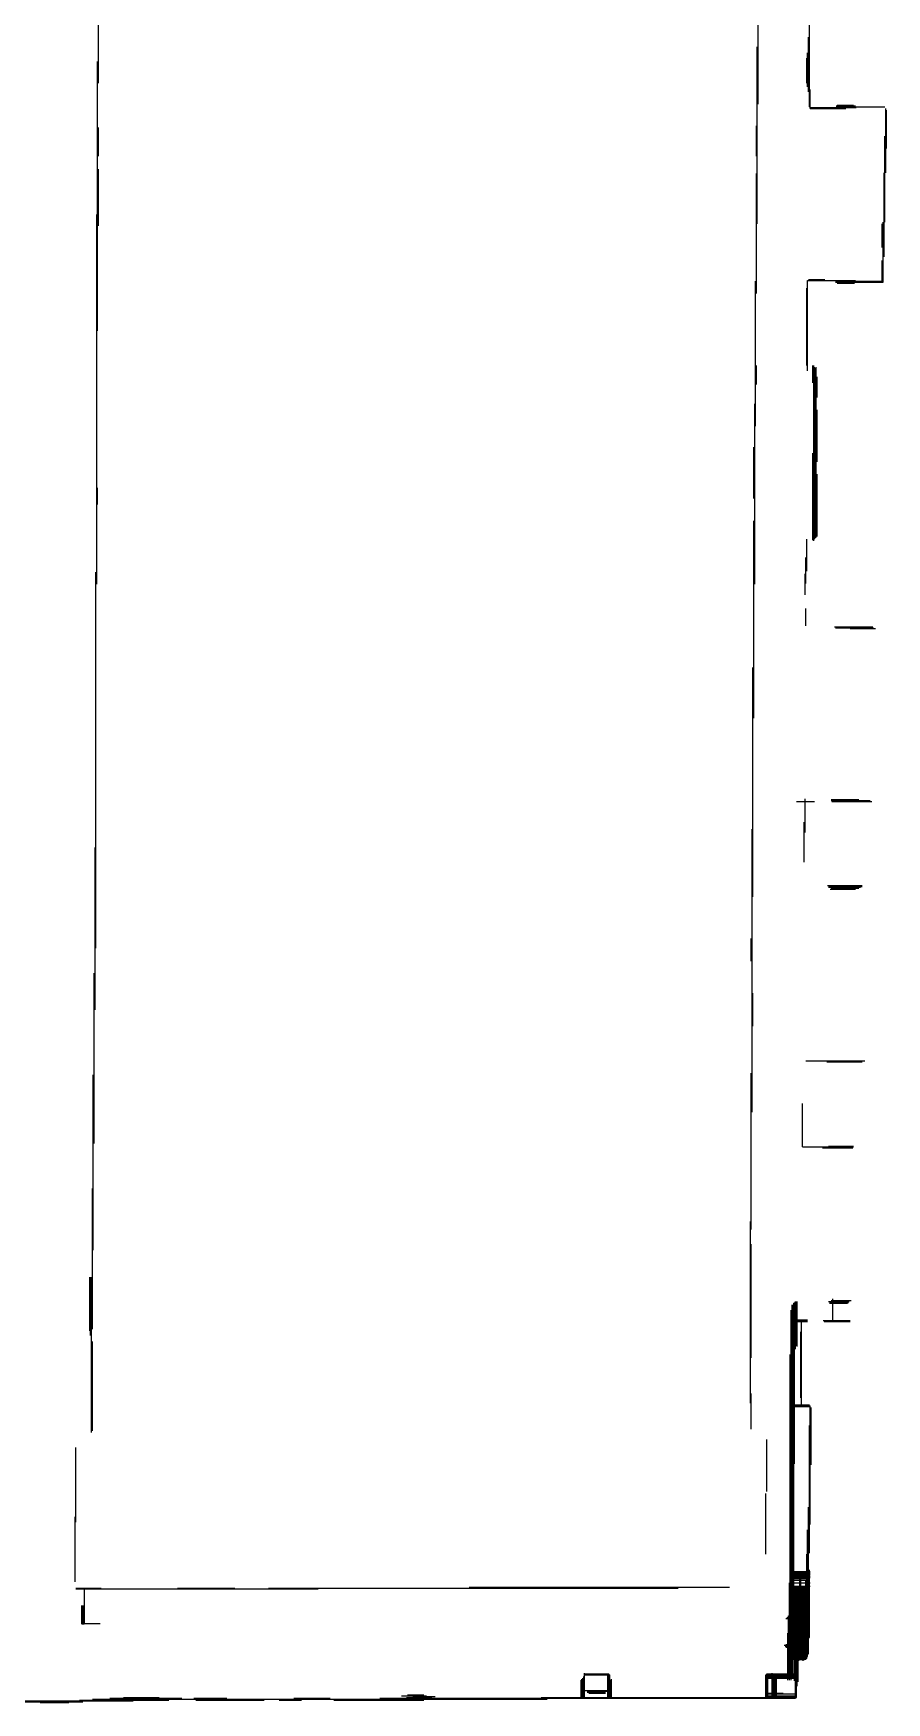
# Model space of a CAD drawing. Extents: x -18.2 to 24.4, y -13.4 to 16.4.
# Drawn here: x 14.53 to 24.36, y -13.29 to 5.94 of the extents above; entities that cross this region are included whole.
import ezdxf

# ---------------------------------------------------------------- set-up
doc = ezdxf.new("R2010")
doc.units = 0
doc.layers.add('1-0_REZ', color=7, linetype='CONTINUOUS')

msp = doc.modelspace()

# ---------------------------------------------------------------- linework, layer by layer
at = {"layer": '1-0_REZ'}
for p, q in [((15.28, 5.36), (15.28, 7.44)), ((22.88, 5.12), (22.88, 6.95)), ((23.47, 5.09), (23.47, 6.07)), ((22.87, 3.74), (22.87, 5.78)), ((23.46, 5.26), (23.46, 5.89)), ((15.27, 2.51), (15.27, 5.61)), ((23.44, 5.36), (23.44, 5.65)), ((23.45, 5.32), (23.45, 5.71)), ((23.48, 5.07), (23.48, 5.29)), ((23.48, 5.08), (24.01, 5.08)), ((23.48, 5.07), (23.89, 5.07)), ((23.78, 5.1), (24, 5.1)), ((23.78, 5.09), (24.34, 5.09)), ((23.79, 5.11), (23.98, 5.11)), ((24.35, 4.33), (24.35, 5.07)), ((24.36, 4.61), (24.36, 5.05)), ((15.28, 4.52), (15.28, 4.85)), ((22.86, 4.52), (22.86, 4.87)), ((24.34, 3.76), (24.34, 4.75)), ((15.28, 3.72), (15.28, 4.37)), ((22.86, 2.94), (22.86, 4.32)), ((24.33, 3.36), (24.33, 4.33)), ((15.26, -0.41), (15.26, 3.85)), ((24.31, 3.47), (24.31, 3.74)), ((24.32, 3.07), (24.32, 3.76)), ((24.31, 3.07), (24.31, 3.32)), ((22.85, 1.41), (22.85, 3.08)), ((23.45, 3.09), (24, 3.09)), ((23.45, 2.05), (23.45, 3.09)), ((23.46, 3.1), (23.65, 3.1)), ((23.77, 3.08), (24.32, 3.08)), ((23.44, 2.11), (23.44, 3)), ((23.77, 3.07), (24.32, 3.07)), ((23.79, 3.06), (23.99, 3.06)), ((22.86, 1.89), (22.86, 2.11)), ((23.51, 1.91), (23.51, 2.11)), ((23.52, 0.09), (23.52, 2.11)), ((23.53, 0.11), (23.53, 2.09)), ((23.54, 0.12), (23.54, 2.08)), ((23.55, 0.13), (23.55, 2.09)), ((23.56, 1.74), (23.56, 1.98)), ((22.84, -0.41), (22.84, 1.67)), ((23.56, 1), (23.56, 1.6)), ((22.83, 0.58), (22.83, 1.17)), ((23.51, 0.1), (23.51, 1.1)), ((23.56, 0.14), (23.56, 0.86)), ((15.27, 0.51), (15.27, 0.7)), ((22.83, -1.95), (22.83, 0.32)), ((23.44, -0.26), (23.44, 0.11)), ((23.43, -0.4), (23.43, -0.1)), ((15.25, -4.6), (15.25, -0.27)), ((23.42, -0.53), (23.42, -0.29)), ((23.43, -0.89), (23.43, -0.69)), ((23.76, -0.9), (24.2, -0.9)), ((23.77, -0.91), (24.21, -0.91)), ((23.94, -0.92), (24.23, -0.92)), ((22.82, -4.01), (22.82, -1.37)), ((23.42, -3.27), (23.42, -2.88)), ((23.32, -2.91), (23.53, -2.91)), ((23.72, -2.89), (24.04, -2.89)), ((23.72, -2.9), (24.17, -2.9)), ((23.73, -2.91), (24.19, -2.91)), ((22.81, -6.49), (22.81, -3.23)), ((23.41, -3.61), (23.41, -3.15)), ((15.24, -5.31), (15.24, -3.44)), ((23.68, -3.88), (24.08, -3.88)), ((23.69, -3.89), (24.08, -3.89)), ((23.69, -3.9), (24.06, -3.9)), ((23.71, -3.92), (24, -3.92)), ((23.72, -3.91), (24.04, -3.91)), ((22.8, -4.75), (22.8, -4.49)), ((15.23, -6.85), (15.23, -4.89)), ((22.82, -5.5), (22.82, -5.12)), ((23.43, -5.9), (24.11, -5.9)), ((23.67, -5.91), (24.08, -5.91)), ((15.22, -8.08), (15.22, -6.06)), ((22.8, -7.84), (22.8, -6.04)), ((23.39, -6.89), (23.39, -6.39)), ((23.39, -6.89), (23.98, -6.89)), ((23.62, -6.9), (23.97, -6.9)), ((23.69, -6.88), (23.98, -6.88)), ((15.21, -8.99), (15.21, -7.37)), ((22.79, -9.84), (22.79, -7.75)), ((22.8, -9.32), (22.8, -8.01)), ((15.18, -9.01), (15.18, -8.39)), ((15.19, -9.06), (15.19, -8.39)), ((15.2, -10.18), (15.2, -8.39)), ((23.74, -8.89), (23.74, -8.64)), ((23.26, -13.03), (23.26, -8.77)), ((23.27, -12.96), (23.27, -8.71)), ((23.28, -12.96), (23.28, -8.71)), ((23.29, -11.96), (23.29, -8.69)), ((23.3, -10.54), (23.3, -8.68)), ((23.31, -9.22), (23.31, -8.67)), ((23.32, -9.18), (23.32, -8.67)), ((23.33, -9.19), (23.33, -8.67)), ((23.69, -8.67), (23.93, -8.67)), ((23.7, -8.68), (23.92, -8.68)), ((23.7, -8.69), (23.91, -8.69)), ((23.72, -8.66), (23.95, -8.66)), ((23.26, -8.88), (23.45, -8.88)), ((23.26, -8.89), (23.45, -8.89)), ((23.26, -8.9), (23.45, -8.9)), ((23.37, -9.78), (23.37, -9.02)), ((23.38, -9.87), (23.38, -8.89)), ((23.63, -8.89), (23.94, -8.89)), ((23.64, -8.9), (23.94, -8.9)), ((15.21, -10.16), (15.21, -9.13)), ((23.25, -12.97), (23.25, -9.28)), ((22.8, -10.14), (22.8, -9.73)), ((23.25, -9.88), (23.48, -9.88)), ((23.26, -9.86), (23.47, -9.86)), ((23.26, -9.87), (23.48, -9.87)), ((23.48, -11.24), (23.48, -9.87)), ((23.49, -10.55), (23.49, -9.89)), ((23.47, -11.57), (23.47, -10.1)), ((15.02, -11.21), (15.02, -10.35)), ((22.98, -10.86), (22.98, -10.26)), ((22.97, -11.58), (22.97, -10.88)), ((15.01, -11.9), (15.01, -11.15)), ((23.46, -12.73), (23.46, -11.04)), ((23.45, -12.76), (23.45, -11.3)), ((23.44, -12.78), (23.44, -11.58)), ((23.24, -11.91), (23.48, -11.91)), ((23.24, -13.03), (23.24, -11.91)), ((23.25, -11.78), (23.48, -11.78)), ((23.25, -11.8), (23.48, -11.8)), ((23.25, -11.83), (23.48, -11.83)), ((23.25, -11.86), (23.47, -11.86)), ((23.25, -11.88), (23.47, -11.88)), ((23.26, -11.79), (23.48, -11.79)), ((23.26, -11.81), (23.48, -11.81)), ((23.26, -11.82), (23.47, -11.82)), ((23.26, -11.84), (23.48, -11.84)), ((23.26, -11.85), (23.48, -11.85)), ((23.36, -12.33), (23.36, -11.84)), ((23.37, -12.4), (23.37, -11.84)), ((23.43, -12.79), (23.43, -11.88)), ((23.47, -12.54), (23.47, -11.76)), ((15.02, -11.97), (15.31, -11.97)), ((15.02, -11.98), (17.81, -11.98)), ((15.12, -12.38), (15.12, -11.97)), ((16.19, -11.97), (16.85, -11.97)), ((17.24, -11.97), (21.96, -11.97)), ((19.55, -11.96), (22.55, -11.96)), ((23.24, -11.97), (23.47, -11.97)), ((23.24, -11.99), (23.47, -11.99)), ((23.24, -12.02), (23.47, -12.02)), ((23.24, -12.03), (23.47, -12.03)), ((23.24, -12.05), (23.47, -12.05)), ((23.25, -11.95), (23.48, -11.95)), ((23.25, -11.96), (23.47, -11.96)), ((23.25, -12.04), (23.47, -12.04)), ((23.25, -12.06), (23.47, -12.06)), ((23.25, -12.07), (23.47, -12.07)), ((23.25, -12.08), (23.47, -12.08)), ((23.25, -12.09), (23.47, -12.09)), ((23.25, -12.1), (23.47, -12.1)), ((23.25, -12.11), (23.47, -12.11)), ((23.26, -11.98), (23.47, -11.98)), ((23.26, -12), (23.47, -12)), ((23.26, -12.01), (23.47, -12.01)), ((23.35, -12.34), (23.35, -12.07)), ((23.4, -12.81), (23.4, -12.06)), ((23.41, -12.8), (23.41, -11.95)), ((23.42, -12.79), (23.42, -12)), ((15.09, -12.38), (15.09, -12.17)), ((15.1, -12.39), (15.1, -12.17)), ((15.11, -12.39), (15.11, -12.17)), ((23.22, -12.3), (23.44, -12.3)), ((23.23, -12.29), (23.44, -12.29)), ((23.23, -12.99), (23.23, -12.29)), ((23.24, -12.12), (23.47, -12.12)), ((23.24, -12.14), (23.47, -12.14)), ((23.24, -12.17), (23.47, -12.17)), ((23.24, -12.19), (23.47, -12.19)), ((23.24, -12.2), (23.47, -12.2)), ((23.24, -12.21), (23.47, -12.21)), ((23.24, -12.24), (23.47, -12.24)), ((23.24, -12.26), (23.46, -12.26)), ((23.24, -12.27), (23.46, -12.27)), ((23.24, -12.28), (23.46, -12.28)), ((23.25, -12.13), (23.47, -12.13)), ((23.25, -12.15), (23.47, -12.15)), ((23.25, -12.18), (23.47, -12.18)), ((23.25, -12.22), (23.47, -12.22)), ((23.25, -12.25), (23.46, -12.25)), ((23.26, -12.16), (23.47, -12.16)), ((23.26, -12.23), (23.47, -12.23)), ((23.29, -12.7), (23.29, -12.24)), ((23.38, -12.8), (23.38, -12.13)), ((23.39, -12.8), (23.39, -12.12)), ((15.08, -12.38), (15.3, -12.38)), ((23.2, -12.32), (23.44, -12.32)), ((23.21, -12.31), (23.44, -12.31)), ((23.22, -12.49), (23.47, -12.49)), ((23.22, -13.03), (23.22, -12.49)), ((23.23, -12.35), (23.47, -12.35)), ((23.23, -12.37), (23.47, -12.37)), ((23.23, -12.38), (23.47, -12.38)), ((23.23, -12.39), (23.46, -12.39)), ((23.23, -12.41), (23.47, -12.41)), ((23.23, -12.42), (23.47, -12.42)), ((23.23, -12.43), (23.47, -12.43)), ((23.23, -12.45), (23.47, -12.45)), ((23.23, -12.46), (23.47, -12.46)), ((23.23, -12.47), (23.47, -12.47)), ((23.23, -12.48), (23.47, -12.48)), ((23.24, -12.33), (23.44, -12.33)), ((23.24, -12.34), (23.47, -12.34)), ((23.24, -12.36), (23.47, -12.36)), ((23.24, -12.4), (23.46, -12.4)), ((23.24, -12.44), (23.47, -12.44)), ((23.3, -13.04), (23.3, -12.31)), ((23.18, -12.63), (23.45, -12.63)), ((23.19, -12.64), (23.45, -12.64)), ((23.2, -12.62), (23.45, -12.62)), ((23.2, -12.65), (23.46, -12.65)), ((23.22, -12.52), (23.47, -12.52)), ((23.22, -12.68), (23.46, -12.68)), ((23.23, -12.5), (23.47, -12.5)), ((23.23, -12.51), (23.47, -12.51)), ((23.23, -12.53), (23.47, -12.53)), ((23.23, -12.54), (23.47, -12.54)), ((23.23, -12.55), (23.46, -12.55)), ((23.23, -12.56), (23.46, -12.56)), ((23.23, -12.57), (23.46, -12.57)), ((23.23, -12.58), (23.46, -12.58)), ((23.23, -12.59), (23.46, -12.59)), ((23.23, -12.6), (23.46, -12.6)), ((23.23, -12.61), (23.46, -12.61)), ((23.23, -12.66), (23.46, -12.66)), ((23.23, -12.67), (23.46, -12.67)), ((23.31, -13.24), (23.31, -12.51)), ((23.32, -13.23), (23.32, -12.56)), ((23.33, -13.1), (23.33, -12.62)), ((23.34, -13.05), (23.34, -12.6)), ((23.35, -12.81), (23.35, -12.62)), ((23.36, -12.8), (23.36, -12.55)), ((23.37, -12.8), (23.37, -12.54)), ((23.22, -12.71), (23.46, -12.71)), ((23.22, -12.74), (23.45, -12.74)), ((23.22, -12.79), (23.43, -12.79)), ((23.23, -12.69), (23.45, -12.69)), ((23.23, -12.7), (23.45, -12.7)), ((23.23, -12.72), (23.45, -12.72)), ((23.23, -12.73), (23.46, -12.73)), ((23.23, -12.75), (23.45, -12.75)), ((23.23, -12.76), (23.45, -12.76)), ((23.23, -12.77), (23.44, -12.77)), ((23.23, -12.78), (23.44, -12.78)), ((20.84, -13.24), (20.84, -13.03)), ((20.85, -13.24), (20.85, -13.02)), ((20.86, -13.24), (20.86, -13.01)), ((20.87, -13.24), (20.87, -12.99)), ((20.88, -13.24), (20.88, -12.95)), ((20.88, -12.96), (21.16, -12.96)), ((20.88, -12.97), (21.17, -12.97)), ((21.15, -13.24), (21.15, -12.96)), ((21.16, -13.24), (21.16, -12.96)), ((21.17, -13.24), (21.17, -12.97)), ((21.18, -13.24), (21.18, -13.03)), ((21.19, -13.24), (21.19, -13.02)), ((22.97, -12.97), (23.33, -12.97)), ((22.97, -13.23), (22.97, -12.97)), ((22.97, -12.98), (23.33, -12.98)), ((22.97, -12.99), (23.33, -12.99)), ((22.97, -13), (23.33, -13)), ((22.97, -13.01), (23.33, -13.01)), ((22.98, -12.96), (23.34, -12.96)), ((22.98, -13.24), (22.98, -12.96)), ((22.99, -13.23), (22.99, -12.96)), ((23.04, -13.23), (23.04, -12.95)), ((23.05, -13.23), (23.05, -12.96)), ((23.06, -13.23), (23.06, -12.96)), ((23.07, -13.23), (23.07, -12.96)), ((23.08, -13.23), (23.08, -12.96)), ((23.09, -13.23), (23.09, -12.96)), ((15.06, -13.26), (16.09, -13.26)), ((15.21, -13.25), (20.45, -13.25)), ((15.41, -13.24), (16.24, -13.24)), ((15.57, -13.23), (15.98, -13.23)), ((16.38, -13.24), (16.76, -13.24)), ((16.4, -13.26), (17.19, -13.26)), ((17.36, -13.26), (17.62, -13.26)), ((17.53, -13.24), (17.95, -13.24)), ((17.99, -13.26), (19.03, -13.26)), ((18.52, -13.24), (23.31, -13.24)), ((18.77, -13.21), (19.06, -13.21)), ((18.83, -13.23), (19.12, -13.23)), ((18.84, -13.2), (19.03, -13.2)), ((18.9, -13.22), (19.16, -13.22)), ((20.38, -13.23), (23.32, -13.23)), ((20.88, -13.15), (21.17, -13.15)), ((20.91, -13.16), (21.15, -13.16)), ((20.91, -13.17), (21.12, -13.17)), ((20.93, -13.18), (21.12, -13.18)), ((22.96, -13.19), (23.32, -13.19)), ((22.96, -13.21), (23.32, -13.21)), ((22.96, -13.22), (23.32, -13.22)), ((22.98, -13.18), (23.17, -13.18)), ((11.4, -13.27), (15.68, -13.27)), ((11.56, -13.28), (15.1, -13.28)), ((14.61, -13.29), (14.94, -13.29))]:
    msp.add_line(p, q, dxfattribs=at)

doc.saveas('drawing.dxf')
